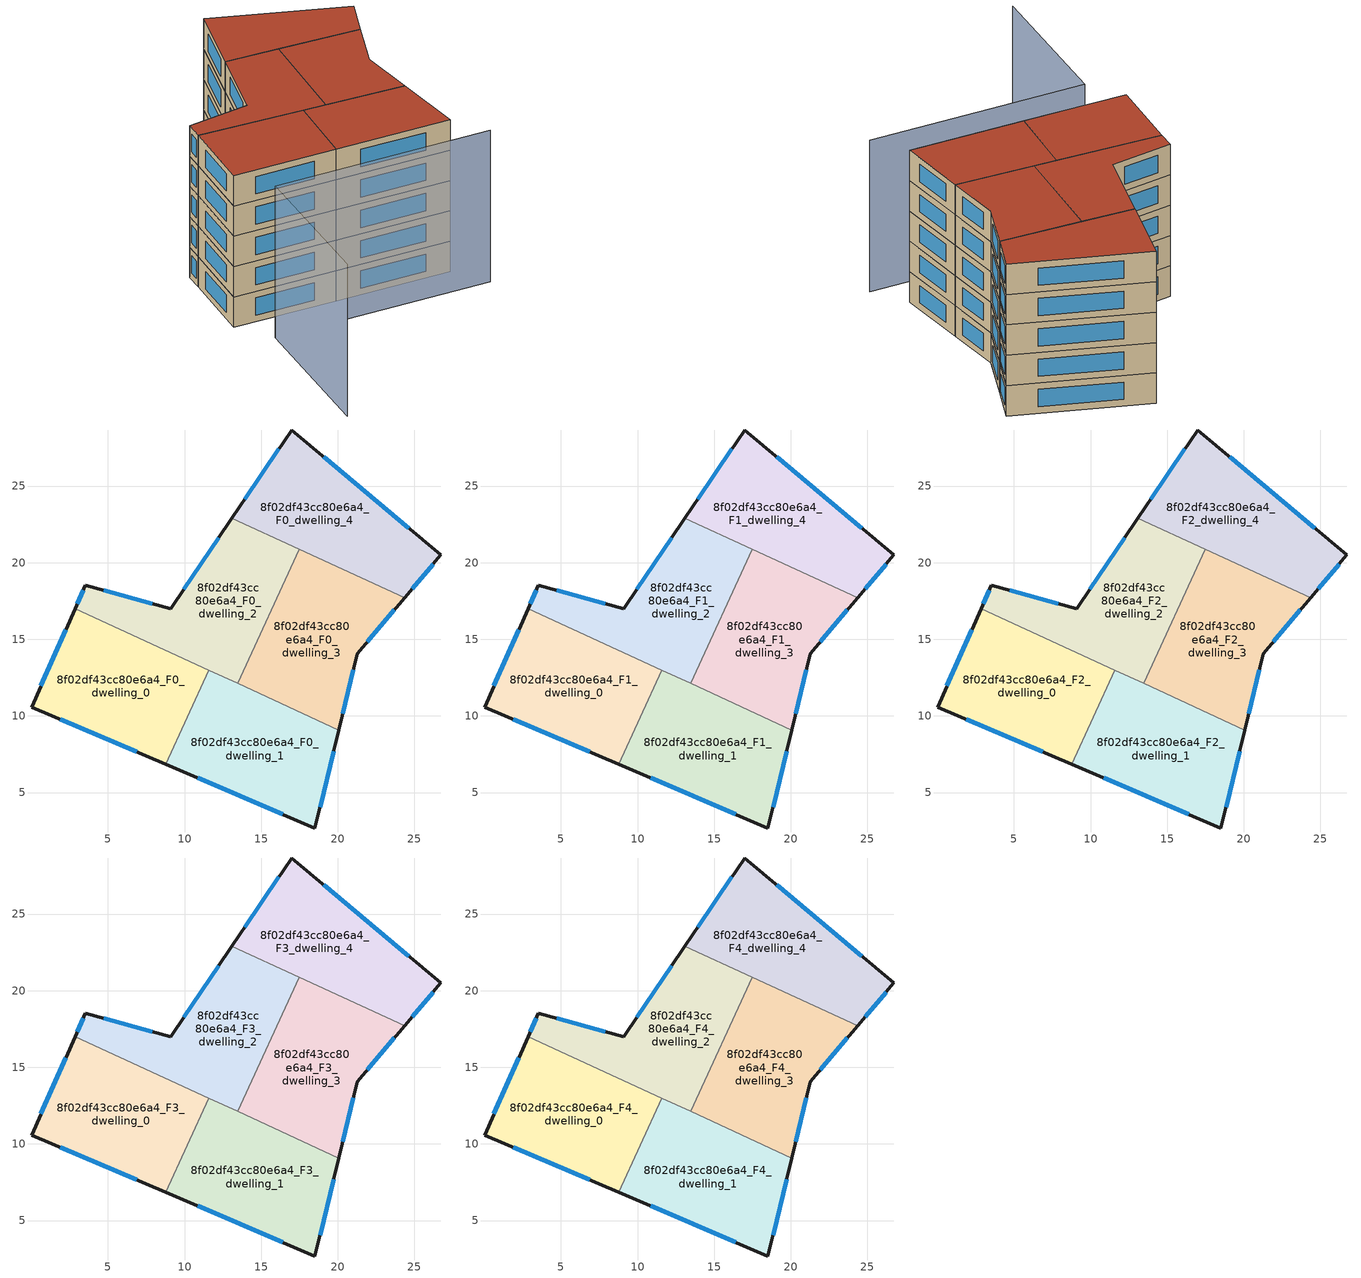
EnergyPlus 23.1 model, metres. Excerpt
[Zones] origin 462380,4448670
8f02df43cc80e6a4_F0_dwelling_0
 floor ground (EU_floor_Construction): 11.59,12.98 8.76,6.85 0.02,10.58 2.85,17.01 z0
 wall outside (EU_wall_Construction): 2.85,17.01 0.02,10.58 8.76,6.85 z0:3
 wall to 8f02df43cc80e6a4_F0_dwelling_1 (EU_wall_Construction): 8.76,6.85 11.59,12.98 z0:3
 wall to 8f02df43cc80e6a4_F0_dwelling_2 (EU_wall_Construction): 11.59,12.98 2.85,17.01 z0:3
 window (EU_Window_Construction): 1.89,9.78 6.89,7.65 / 2.25,15.63 0.62,11.96 z0.64:2.36
8f02df43cc80e6a4_F0_dwelling_1
 floor ground (EU_floor_Construction): 20.06,9.08 18.51,2.69 8.76,6.85 11.59,12.98 z0
 wall outside (EU_wall_Construction): 8.76,6.85 18.51,2.69 20.06,9.08 z0:3
 wall to 8f02df43cc80e6a4_F0_dwelling_3 (EU_wall_Construction): 20.06,9.08 13.46,12.12 z0:3
 wall to 8f02df43cc80e6a4_F0_dwelling_2 (EU_wall_Construction): 13.46,12.12 11.59,12.98 z0:3
 window (EU_Window_Construction): 10.85,5.96 16.42,3.58 / 18.84,4.06 19.73,7.71 z0.64:2.36
8f02df43cc80e6a4_F0_dwelling_2
 floor ground (EU_floor_Construction): 17.5,20.87 13.46,12.12 2.85,17.01 3.52,18.51 9.09,16.99 13.08,22.9 z0
 wall outside (EU_wall_Construction): 13.09,22.9 9.09,16.99 3.52,18.51 2.85,17.01 z0:3
 wall to 8f02df43cc80e6a4_F0_dwelling_4 (EU_wall_Construction): 17.5,20.87 13.09,22.9 z0:3
 wall to 8f02df43cc80e6a4_F0_dwelling_3 (EU_wall_Construction): 13.46,12.12 17.5,20.87 z0:3
 window (EU_Window_Construction): 7.89,17.31 4.71,18.19 / 12.23,21.63 9.94,18.25 / 3.38,18.19 3,17.33 z0.64:2.36
8f02df43cc80e6a4_F0_dwelling_3
 floor ground (EU_floor_Construction): 24.35,17.71 21.27,14.07 20.06,9.08 13.46,12.12 17.5,20.87 z0
 wall outside (EU_wall_Construction): 20.06,9.08 21.27,14.07 24.35,17.71 z0:3
 wall to 8f02df43cc80e6a4_F0_dwelling_4 (EU_wall_Construction): 24.35,17.71 17.5,20.87 z0:3
 window (EU_Window_Construction): 21.93,14.85 23.69,16.93 / 20.32,10.15 21.01,13 z0.64:2.36
8f02df43cc80e6a4_F0_dwelling_4
 floor ground (EU_floor_Construction): 26.73,20.5 24.35,17.71 13.08,22.9 16.98,28.66 z0
 wall outside (EU_wall_Construction): 24.35,17.71 26.73,20.5 16.98,28.66 13.09,22.9 z0:3
 window (EU_Window_Construction): 16.14,27.42 13.92,24.13 / 24.64,22.25 19.07,26.91 / 24.86,18.3 26.22,19.91 z0.64:2.36
8f02df43cc80e6a4_F1_dwelling_0
 floor to 8f02df43cc80e6a4_F0_dwelling_0 (EU_floor_Construction): 11.59,12.98 8.76,6.85 0.01,10.58 2.85,17.01 z3
 wall outside (EU_wall_Construction): 2.85,17.01 0.02,10.58 8.76,6.85 z3:6
 wall to 8f02df43cc80e6a4_F1_dwelling_1 (EU_wall_Construction): 8.76,6.85 11.59,12.98 z3:6
 wall to 8f02df43cc80e6a4_F1_dwelling_2 (EU_wall_Construction): 11.59,12.98 2.85,17.01 z3:6
 window (EU_Window_Construction): 1.89,9.78 6.89,7.65 / 2.25,15.63 0.62,11.96 z3.64:5.36
8f02df43cc80e6a4_F1_dwelling_1
 floor to 8f02df43cc80e6a4_F0_dwelling_1 (EU_floor_Construction): 20.06,9.08 18.51,2.69 8.76,6.85 11.59,12.98 z3
 wall outside (EU_wall_Construction): 8.76,6.85 18.51,2.69 20.06,9.08 z3:6
 wall to 8f02df43cc80e6a4_F1_dwelling_3 (EU_wall_Construction): 20.06,9.08 13.46,12.12 z3:6
 wall to 8f02df43cc80e6a4_F1_dwelling_2 (EU_wall_Construction): 13.46,12.12 11.59,12.98 z3:6
 window (EU_Window_Construction): 10.85,5.96 16.42,3.58 / 18.84,4.06 19.73,7.71 z3.64:5.36
8f02df43cc80e6a4_F1_dwelling_2
 floor to 8f02df43cc80e6a4_F0_dwelling_2 (EU_floor_Construction): 17.5,20.87 13.46,12.12 2.85,17.01 3.52,18.51 9.09,16.99 13.08,22.9 z3
 wall outside (EU_wall_Construction): 13.09,22.9 9.09,16.99 3.52,18.51 2.85,17.01 z3:6
 wall to 8f02df43cc80e6a4_F1_dwelling_4 (EU_wall_Construction): 17.5,20.87 13.09,22.9 z3:6
 wall to 8f02df43cc80e6a4_F1_dwelling_3 (EU_wall_Construction): 13.46,12.12 17.5,20.87 z3:6
 window (EU_Window_Construction): 7.89,17.31 4.71,18.19 / 12.23,21.63 9.94,18.25 / 3.38,18.19 3,17.33 z3.64:5.36
8f02df43cc80e6a4_F1_dwelling_3
 floor to 8f02df43cc80e6a4_F0_dwelling_3 (EU_floor_Construction): 24.35,17.71 21.27,14.07 20.06,9.08 13.46,12.12 17.5,20.87 z3
 wall outside (EU_wall_Construction): 20.06,9.08 21.27,14.07 24.35,17.71 z3:6
 wall to 8f02df43cc80e6a4_F1_dwelling_4 (EU_wall_Construction): 24.35,17.71 17.5,20.87 z3:6
 window (EU_Window_Construction): 21.93,14.85 23.69,16.93 / 20.32,10.15 21.01,13 z3.64:5.36
8f02df43cc80e6a4_F1_dwelling_4
 floor to 8f02df43cc80e6a4_F0_dwelling_4 (EU_floor_Construction): 26.73,20.5 24.35,17.71 13.08,22.9 16.98,28.66 z3
 wall outside (EU_wall_Construction): 24.35,17.71 26.73,20.5 16.98,28.66 13.09,22.9 z3:6
 window (EU_Window_Construction): 16.14,27.42 13.92,24.13 / 24.64,22.25 19.07,26.91 / 24.86,18.3 26.22,19.91 z3.64:5.36
8f02df43cc80e6a4_F2_dwelling_0
 floor to 8f02df43cc80e6a4_F1_dwelling_0 (EU_floor_Construction): 11.59,12.98 8.76,6.85 0.01,10.58 2.85,17.01 z6
 wall outside (EU_wall_Construction): 2.85,17.01 0.02,10.58 8.76,6.85 z6:9
 wall to 8f02df43cc80e6a4_F2_dwelling_1 (EU_wall_Construction): 8.76,6.85 11.59,12.98 z6:9
 wall to 8f02df43cc80e6a4_F2_dwelling_2 (EU_wall_Construction): 11.59,12.98 2.85,17.01 z6:9
 window (EU_Window_Construction): 1.89,9.78 6.89,7.65 / 2.25,15.63 0.62,11.96 z6.64:8.36
8f02df43cc80e6a4_F2_dwelling_1
 floor to 8f02df43cc80e6a4_F1_dwelling_1 (EU_floor_Construction): 20.06,9.08 18.51,2.69 8.76,6.85 11.59,12.98 z6
 wall outside (EU_wall_Construction): 8.76,6.85 18.51,2.69 20.06,9.08 z6:9
 wall to 8f02df43cc80e6a4_F2_dwelling_3 (EU_wall_Construction): 20.06,9.08 13.46,12.12 z6:9
 wall to 8f02df43cc80e6a4_F2_dwelling_2 (EU_wall_Construction): 13.46,12.12 11.59,12.98 z6:9
 window (EU_Window_Construction): 10.85,5.96 16.42,3.58 / 18.84,4.06 19.73,7.71 z6.64:8.36
8f02df43cc80e6a4_F2_dwelling_2
 floor to 8f02df43cc80e6a4_F1_dwelling_2 (EU_floor_Construction): 17.5,20.87 13.46,12.12 2.85,17.01 3.52,18.51 9.09,16.99 13.08,22.9 z6
 wall outside (EU_wall_Construction): 13.09,22.9 9.09,16.99 3.52,18.51 2.85,17.01 z6:9
 wall to 8f02df43cc80e6a4_F2_dwelling_4 (EU_wall_Construction): 17.5,20.87 13.09,22.9 z6:9
 wall to 8f02df43cc80e6a4_F2_dwelling_3 (EU_wall_Construction): 13.46,12.12 17.5,20.87 z6:9
 window (EU_Window_Construction): 7.89,17.31 4.71,18.19 / 12.23,21.63 9.94,18.25 / 3.38,18.19 3,17.33 z6.64:8.36
8f02df43cc80e6a4_F2_dwelling_3
 floor to 8f02df43cc80e6a4_F1_dwelling_3 (EU_floor_Construction): 24.35,17.71 21.27,14.07 20.06,9.08 13.46,12.12 17.5,20.87 z6
 wall outside (EU_wall_Construction): 20.06,9.08 21.27,14.07 24.35,17.71 z6:9
 wall to 8f02df43cc80e6a4_F2_dwelling_4 (EU_wall_Construction): 24.35,17.71 17.5,20.87 z6:9
 window (EU_Window_Construction): 21.93,14.85 23.69,16.93 / 20.32,10.15 21.01,13 z6.64:8.36
8f02df43cc80e6a4_F2_dwelling_4
 floor to 8f02df43cc80e6a4_F1_dwelling_4 (EU_floor_Construction): 26.73,20.5 24.35,17.71 13.08,22.9 16.98,28.66 z6
 wall outside (EU_wall_Construction): 24.35,17.71 26.73,20.5 16.98,28.66 13.09,22.9 z6:9
 window (EU_Window_Construction): 16.14,27.42 13.92,24.13 / 24.64,22.25 19.07,26.91 / 24.86,18.3 26.22,19.91 z6.64:8.36
8f02df43cc80e6a4_F3_dwelling_0
 floor to 8f02df43cc80e6a4_F2_dwelling_0 (EU_floor_Construction): 11.59,12.98 8.76,6.85 0.01,10.58 2.85,17.01 z9
 wall outside (EU_wall_Construction): 2.85,17.01 0.02,10.58 8.76,6.85 z9:12
 wall to 8f02df43cc80e6a4_F3_dwelling_1 (EU_wall_Construction): 8.76,6.85 11.59,12.98 z9:12
 wall to 8f02df43cc80e6a4_F3_dwelling_2 (EU_wall_Construction): 11.59,12.98 2.85,17.01 z9:12
 window (EU_Window_Construction): 1.89,9.78 6.89,7.65 / 2.25,15.63 0.62,11.96 z9.64:11.36
8f02df43cc80e6a4_F3_dwelling_1
 floor to 8f02df43cc80e6a4_F2_dwelling_1 (EU_floor_Construction): 20.06,9.08 18.51,2.69 8.76,6.85 11.59,12.98 z9
 wall outside (EU_wall_Construction): 8.76,6.85 18.51,2.69 20.06,9.08 z9:12
 wall to 8f02df43cc80e6a4_F3_dwelling_3 (EU_wall_Construction): 20.06,9.08 13.46,12.12 z9:12
 wall to 8f02df43cc80e6a4_F3_dwelling_2 (EU_wall_Construction): 13.46,12.12 11.59,12.98 z9:12
 window (EU_Window_Construction): 10.85,5.96 16.42,3.58 / 18.84,4.06 19.73,7.71 z9.64:11.36
8f02df43cc80e6a4_F3_dwelling_2
 floor to 8f02df43cc80e6a4_F2_dwelling_2 (EU_floor_Construction): 17.5,20.87 13.46,12.12 2.85,17.01 3.52,18.51 9.09,16.99 13.08,22.9 z9
 wall outside (EU_wall_Construction): 13.09,22.9 9.09,16.99 3.52,18.51 2.85,17.01 z9:12
 wall to 8f02df43cc80e6a4_F3_dwelling_4 (EU_wall_Construction): 17.5,20.87 13.09,22.9 z9:12
 wall to 8f02df43cc80e6a4_F3_dwelling_3 (EU_wall_Construction): 13.46,12.12 17.5,20.87 z9:12
 window (EU_Window_Construction): 7.89,17.31 4.71,18.19 / 12.23,21.63 9.94,18.25 / 3.38,18.19 3,17.33 z9.64:11.36
8f02df43cc80e6a4_F3_dwelling_3
 floor to 8f02df43cc80e6a4_F2_dwelling_3 (EU_floor_Construction): 24.35,17.71 21.27,14.07 20.06,9.08 13.46,12.12 17.5,20.87 z9
 wall outside (EU_wall_Construction): 20.06,9.08 21.27,14.07 24.35,17.71 z9:12
 wall to 8f02df43cc80e6a4_F3_dwelling_4 (EU_wall_Construction): 24.35,17.71 17.5,20.87 z9:12
 window (EU_Window_Construction): 21.93,14.85 23.69,16.93 / 20.32,10.15 21.01,13 z9.64:11.36
8f02df43cc80e6a4_F3_dwelling_4
 floor to 8f02df43cc80e6a4_F2_dwelling_4 (EU_floor_Construction): 26.73,20.5 24.35,17.71 13.08,22.9 16.98,28.66 z9
 wall outside (EU_wall_Construction): 24.35,17.71 26.73,20.5 16.98,28.66 13.09,22.9 z9:12
 window (EU_Window_Construction): 16.14,27.42 13.92,24.13 / 24.64,22.25 19.07,26.91 / 24.86,18.3 26.22,19.91 z9.64:11.36
8f02df43cc80e6a4_F4_dwelling_0
 floor to 8f02df43cc80e6a4_F3_dwelling_0 (EU_floor_Construction): 11.59,12.98 8.76,6.85 0.01,10.58 2.85,17.01 z12
 wall outside (EU_wall_Construction): 2.85,17.01 0.02,10.58 8.76,6.85 z12:15
 wall to 8f02df43cc80e6a4_F4_dwelling_1 (EU_wall_Construction): 8.76,6.85 11.59,12.98 z12:15
 wall to 8f02df43cc80e6a4_F4_dwelling_2 (EU_wall_Construction): 11.59,12.98 2.85,17.01 z12:15
 window (EU_Window_Construction): 1.89,9.78 6.89,7.65 / 2.25,15.63 0.62,11.96 z12.64:14.36
 roof outside (EU_roof_Construction): 8.76,6.85 11.59,12.98 2.85,17.01 0.02,10.58 z15
8f02df43cc80e6a4_F4_dwelling_1
 floor to 8f02df43cc80e6a4_F3_dwelling_1 (EU_floor_Construction): 20.06,9.08 18.51,2.69 8.76,6.85 11.59,12.98 z12
 wall outside (EU_wall_Construction): 8.76,6.85 18.51,2.69 20.06,9.08 z12:15
 wall to 8f02df43cc80e6a4_F4_dwelling_3 (EU_wall_Construction): 20.06,9.08 13.46,12.12 z12:15
 wall to 8f02df43cc80e6a4_F4_dwelling_2 (EU_wall_Construction): 13.46,12.12 11.59,12.98 z12:15
 window (EU_Window_Construction): 10.85,5.96 16.42,3.58 / 18.84,4.06 19.73,7.71 z12.64:14.36
 roof outside (EU_roof_Construction): 18.51,2.69 20.06,9.08 11.59,12.98 8.76,6.85 z15
8f02df43cc80e6a4_F4_dwelling_2
 floor to 8f02df43cc80e6a4_F3_dwelling_2 (EU_floor_Construction): 17.5,20.87 13.46,12.12 2.85,17.01 3.52,18.51 9.09,16.99 13.08,22.9 z12
 wall outside (EU_wall_Construction): 13.09,22.9 9.09,16.99 3.52,18.51 2.85,17.01 z12:15
 wall to 8f02df43cc80e6a4_F4_dwelling_4 (EU_wall_Construction): 17.5,20.87 13.09,22.9 z12:15
 wall to 8f02df43cc80e6a4_F4_dwelling_3 (EU_wall_Construction): 13.46,12.12 17.5,20.87 z12:15
 window (EU_Window_Construction): 7.89,17.31 4.71,18.19 / 12.23,21.63 9.94,18.25 / 3.38,18.19 3,17.33 z12.64:14.36
 roof outside (EU_roof_Construction): 13.46,12.12 17.5,20.87 13.08,22.9 9.09,16.99 3.52,18.51 2.85,17.01 z15
8f02df43cc80e6a4_F4_dwelling_3
 floor to 8f02df43cc80e6a4_F3_dwelling_3 (EU_floor_Construction): 24.35,17.71 21.27,14.07 20.06,9.08 13.46,12.12 17.5,20.87 z12
 wall outside (EU_wall_Construction): 20.06,9.08 21.27,14.07 24.35,17.71 z12:15
 wall to 8f02df43cc80e6a4_F4_dwelling_4 (EU_wall_Construction): 24.35,17.71 17.5,20.87 z12:15
 window (EU_Window_Construction): 21.93,14.85 23.69,16.93 / 20.32,10.15 21.01,13 z12.64:14.36
 roof outside (EU_roof_Construction): 20.06,9.08 21.27,14.07 24.35,17.71 17.5,20.87 13.46,12.12 z15
8f02df43cc80e6a4_F4_dwelling_4
 floor to 8f02df43cc80e6a4_F3_dwelling_4 (EU_floor_Construction): 26.73,20.5 24.35,17.71 13.08,22.9 16.98,28.66 z12
 wall outside (EU_wall_Construction): 24.35,17.71 26.73,20.5 16.98,28.66 13.09,22.9 z12:15
 window (EU_Window_Construction): 16.14,27.42 13.92,24.13 / 24.64,22.25 19.07,26.91 / 24.86,18.3 26.22,19.91 z12.64:14.36
 roof outside (EU_roof_Construction): 24.35,17.71 26.73,20.5 16.98,28.66 13.08,22.9 z15
shading: -4.28,-5.69 1.05,6.91 / 1.05,6.91 19.49,-0.89 z0:15
[Building]
EU S2 Campaign: North Axis=0; Terrain=City; Solar Distribution=FullExterior
[Site:Location]
Yerevan-Zvartnots.Intl.AP: Latitude=40.15; Longitude=44.383; Time Zone=4; Elevation=854
[SizingPeriod:WeatherFileDays]
AnnualSizingPeriod: Begin Month=1; Begin Day of Month=1; End Month=12; End Day of Month=31; Day of Week for Start Day=Monday; Use Weather File Daylight Saving Period=No; Use Weather File Rain and Snow Indicators=No
[MATERIAL]
EU_InternalMass_Material: Roughness=MediumRough; Thickness=0.1; Conductivity=1; Density=1800; Specific Heat=900; Thermal Absorptance=0.9; Solar Absorptance=0.7; Visible Absorptance=0.7
[MATERIAL:NOMASS] Roughness=MediumRough; Thermal Absorptance=0.9; Solar Absorptance=0.7; Visible Absorptance=0.7
Name | Thermal Resistance
EU_wall_NoMass | 1.05043
EU_roof_NoMass | 1.45357
EU_floor_NoMass | 0.478065
[WINDOWMATERIAL:SIMPLEGLAZINGSYSTEM]
EU_Window_SimpleGlazing: UFactor=2.5566; Solar Heat Gain Coefficient=0.75; Visible Transmittance=0.75
[CONSTRUCTION]
EU_wall_Construction: EU_wall_NoMass
EU_roof_Construction: EU_roof_NoMass
EU_floor_Construction: EU_floor_NoMass
EU_Window_Construction: EU_Window_SimpleGlazing
EU_InternalMass_Construction: EU_InternalMass_Material
[ZONE] Type=1; Multiplier=1; Ceiling Height=autocalculate; Floor Area=autocalculate; Part of Total Floor Area=Yes
Name | Volume
8f02df43cc80e6a4_F0_dwelling_0; 8f02df43cc80e6a4_F1_dwelling_0; 8f02df43cc80e6a4_F2_dwelling_0; 8f02df43cc80e6a4_F3_dwelling_0; 8f02df43cc80e6a4_F4_dwelling_0 | 197.608
8f02df43cc80e6a4_F0_dwelling_1 | 197.61
8f02df43cc80e6a4_F1_dwelling_1; 8f02df43cc80e6a4_F2_dwelling_1; 8f02df43cc80e6a4_F3_dwelling_1; 8f02df43cc80e6a4_F4_dwelling_1 | 197.609
8f02df43cc80e6a4_F0_dwelling_2; 8f02df43cc80e6a4_F1_dwelling_2; 8f02df43cc80e6a4_F2_dwelling_2; 8f02df43cc80e6a4_F3_dwelling_2; 8f02df43cc80e6a4_F4_dwelling_2 | 197.615
8f02df43cc80e6a4_F0_dwelling_3; 8f02df43cc80e6a4_F1_dwelling_3; 8f02df43cc80e6a4_F2_dwelling_3; 8f02df43cc80e6a4_F3_dwelling_3; 8f02df43cc80e6a4_F4_dwelling_3 | 197.595
8f02df43cc80e6a4_F0_dwelling_4; 8f02df43cc80e6a4_F1_dwelling_4; 8f02df43cc80e6a4_F2_dwelling_4; 8f02df43cc80e6a4_F3_dwelling_4; 8f02df43cc80e6a4_F4_dwelling_4 | 197.603
[INTERNALMASS] Construction=EU_InternalMass_Construction
Name | Zone or ZoneList | Surface Area
8f02df43cc80e6a4_F0_dwelling_0_EU_InternalMass | 8f02df43cc80e6a4_F0_dwelling_0 | 65.8705
8f02df43cc80e6a4_F0_dwelling_1_EU_InternalMass | 8f02df43cc80e6a4_F0_dwelling_1 | 65.8701
8f02df43cc80e6a4_F0_dwelling_2_EU_InternalMass | 8f02df43cc80e6a4_F0_dwelling_2 | 65.8727
8f02df43cc80e6a4_F0_dwelling_3_EU_InternalMass | 8f02df43cc80e6a4_F0_dwelling_3 | 65.8646
8f02df43cc80e6a4_F0_dwelling_4_EU_InternalMass | 8f02df43cc80e6a4_F0_dwelling_4 | 65.8678
8f02df43cc80e6a4_F1_dwelling_0_EU_InternalMass | 8f02df43cc80e6a4_F1_dwelling_0 | 65.8705
8f02df43cc80e6a4_F1_dwelling_1_EU_InternalMass | 8f02df43cc80e6a4_F1_dwelling_1 | 65.8701
8f02df43cc80e6a4_F1_dwelling_2_EU_InternalMass | 8f02df43cc80e6a4_F1_dwelling_2 | 65.8727
8f02df43cc80e6a4_F1_dwelling_3_EU_InternalMass | 8f02df43cc80e6a4_F1_dwelling_3 | 65.8646
8f02df43cc80e6a4_F1_dwelling_4_EU_InternalMass | 8f02df43cc80e6a4_F1_dwelling_4 | 65.8678
8f02df43cc80e6a4_F2_dwelling_0_EU_InternalMass | 8f02df43cc80e6a4_F2_dwelling_0 | 65.8705
8f02df43cc80e6a4_F2_dwelling_1_EU_InternalMass | 8f02df43cc80e6a4_F2_dwelling_1 | 65.8701
8f02df43cc80e6a4_F2_dwelling_2_EU_InternalMass | 8f02df43cc80e6a4_F2_dwelling_2 | 65.8727
8f02df43cc80e6a4_F2_dwelling_3_EU_InternalMass | 8f02df43cc80e6a4_F2_dwelling_3 | 65.8646
8f02df43cc80e6a4_F2_dwelling_4_EU_InternalMass | 8f02df43cc80e6a4_F2_dwelling_4 | 65.8678
8f02df43cc80e6a4_F3_dwelling_0_EU_InternalMass | 8f02df43cc80e6a4_F3_dwelling_0 | 65.8705
8f02df43cc80e6a4_F3_dwelling_1_EU_InternalMass | 8f02df43cc80e6a4_F3_dwelling_1 | 65.8701
8f02df43cc80e6a4_F3_dwelling_2_EU_InternalMass | 8f02df43cc80e6a4_F3_dwelling_2 | 65.8727
8f02df43cc80e6a4_F3_dwelling_3_EU_InternalMass | 8f02df43cc80e6a4_F3_dwelling_3 | 65.8646
8f02df43cc80e6a4_F3_dwelling_4_EU_InternalMass | 8f02df43cc80e6a4_F3_dwelling_4 | 65.8678
8f02df43cc80e6a4_F4_dwelling_0_EU_InternalMass | 8f02df43cc80e6a4_F4_dwelling_0 | 65.8705
8f02df43cc80e6a4_F4_dwelling_1_EU_InternalMass | 8f02df43cc80e6a4_F4_dwelling_1 | 65.8701
8f02df43cc80e6a4_F4_dwelling_2_EU_InternalMass | 8f02df43cc80e6a4_F4_dwelling_2 | 65.8727
8f02df43cc80e6a4_F4_dwelling_3_EU_InternalMass | 8f02df43cc80e6a4_F4_dwelling_3 | 65.8646
8f02df43cc80e6a4_F4_dwelling_4_EU_InternalMass | 8f02df43cc80e6a4_F4_dwelling_4 | 65.8678
[OTHEREQUIPMENT] Fuel Type=Electricity; Design Level Calculation Method=Watts/Area; Power per Zone Floor Area=1; Fraction Latent=0; Fraction Radiant=0; Fraction Lost=0; Carbon Dioxide Generation Rate=0; EndUse Subcategory=EU_Step8_InternalGains
Name | Zone or ZoneList or Space or SpaceList | Schedule
EU_Step8_InternalGain_8f02df43cc80e6a4_F0_dwelling_0_f000 | 8f02df43cc80e6a4_F0_dwelling_0 | EU_Step8_GainSchedule_8f02df43cc80e6a4_F0_dwelling_0_f000
EU_Step8_InternalGain_8f02df43cc80e6a4_F0_dwelling_1_f000 | 8f02df43cc80e6a4_F0_dwelling_1 | EU_Step8_GainSchedule_8f02df43cc80e6a4_F0_dwelling_1_f000
EU_Step8_InternalGain_8f02df43cc80e6a4_F0_dwelling_2_f000 | 8f02df43cc80e6a4_F0_dwelling_2 | EU_Step8_GainSchedule_8f02df43cc80e6a4_F0_dwelling_2_f000
EU_Step8_InternalGain_8f02df43cc80e6a4_F0_dwelling_3_f000 | 8f02df43cc80e6a4_F0_dwelling_3 | EU_Step8_GainSchedule_8f02df43cc80e6a4_F0_dwelling_3_f000
EU_Step8_InternalGain_8f02df43cc80e6a4_F0_dwelling_4_f000 | 8f02df43cc80e6a4_F0_dwelling_4 | EU_Step8_GainSchedule_8f02df43cc80e6a4_F0_dwelling_4_f000
EU_Step8_InternalGain_8f02df43cc80e6a4_F1_dwelling_0_f000 | 8f02df43cc80e6a4_F1_dwelling_0 | EU_Step8_GainSchedule_8f02df43cc80e6a4_F1_dwelling_0_f000
EU_Step8_InternalGain_8f02df43cc80e6a4_F1_dwelling_1_f000 | 8f02df43cc80e6a4_F1_dwelling_1 | EU_Step8_GainSchedule_8f02df43cc80e6a4_F1_dwelling_1_f000
EU_Step8_InternalGain_8f02df43cc80e6a4_F1_dwelling_2_f000 | 8f02df43cc80e6a4_F1_dwelling_2 | EU_Step8_GainSchedule_8f02df43cc80e6a4_F1_dwelling_2_f000
EU_Step8_InternalGain_8f02df43cc80e6a4_F1_dwelling_3_f000 | 8f02df43cc80e6a4_F1_dwelling_3 | EU_Step8_GainSchedule_8f02df43cc80e6a4_F1_dwelling_3_f000
EU_Step8_InternalGain_8f02df43cc80e6a4_F1_dwelling_4_f000 | 8f02df43cc80e6a4_F1_dwelling_4 | EU_Step8_GainSchedule_8f02df43cc80e6a4_F1_dwelling_4_f000
EU_Step8_InternalGain_8f02df43cc80e6a4_F2_dwelling_0_f000 | 8f02df43cc80e6a4_F2_dwelling_0 | EU_Step8_GainSchedule_8f02df43cc80e6a4_F2_dwelling_0_f000
EU_Step8_InternalGain_8f02df43cc80e6a4_F2_dwelling_1_f000 | 8f02df43cc80e6a4_F2_dwelling_1 | EU_Step8_GainSchedule_8f02df43cc80e6a4_F2_dwelling_1_f000
EU_Step8_InternalGain_8f02df43cc80e6a4_F2_dwelling_2_f000 | 8f02df43cc80e6a4_F2_dwelling_2 | EU_Step8_GainSchedule_8f02df43cc80e6a4_F2_dwelling_2_f000
EU_Step8_InternalGain_8f02df43cc80e6a4_F2_dwelling_3_f000 | 8f02df43cc80e6a4_F2_dwelling_3 | EU_Step8_GainSchedule_8f02df43cc80e6a4_F2_dwelling_3_f000
EU_Step8_InternalGain_8f02df43cc80e6a4_F2_dwelling_4_f000 | 8f02df43cc80e6a4_F2_dwelling_4 | EU_Step8_GainSchedule_8f02df43cc80e6a4_F2_dwelling_4_f000
EU_Step8_InternalGain_8f02df43cc80e6a4_F3_dwelling_0_f000 | 8f02df43cc80e6a4_F3_dwelling_0 | EU_Step8_GainSchedule_8f02df43cc80e6a4_F3_dwelling_0_f000
EU_Step8_InternalGain_8f02df43cc80e6a4_F3_dwelling_1_f000 | 8f02df43cc80e6a4_F3_dwelling_1 | EU_Step8_GainSchedule_8f02df43cc80e6a4_F3_dwelling_1_f000
EU_Step8_InternalGain_8f02df43cc80e6a4_F3_dwelling_2_f000 | 8f02df43cc80e6a4_F3_dwelling_2 | EU_Step8_GainSchedule_8f02df43cc80e6a4_F3_dwelling_2_f000
EU_Step8_InternalGain_8f02df43cc80e6a4_F3_dwelling_3_f000 | 8f02df43cc80e6a4_F3_dwelling_3 | EU_Step8_GainSchedule_8f02df43cc80e6a4_F3_dwelling_3_f000
EU_Step8_InternalGain_8f02df43cc80e6a4_F3_dwelling_4_f000 | 8f02df43cc80e6a4_F3_dwelling_4 | EU_Step8_GainSchedule_8f02df43cc80e6a4_F3_dwelling_4_f000
EU_Step8_InternalGain_8f02df43cc80e6a4_F4_dwelling_0_f000 | 8f02df43cc80e6a4_F4_dwelling_0 | EU_Step8_GainSchedule_8f02df43cc80e6a4_F4_dwelling_0_f000
EU_Step8_InternalGain_8f02df43cc80e6a4_F4_dwelling_1_f000 | 8f02df43cc80e6a4_F4_dwelling_1 | EU_Step8_GainSchedule_8f02df43cc80e6a4_F4_dwelling_1_f000
EU_Step8_InternalGain_8f02df43cc80e6a4_F4_dwelling_2_f000 | 8f02df43cc80e6a4_F4_dwelling_2 | EU_Step8_GainSchedule_8f02df43cc80e6a4_F4_dwelling_2_f000
EU_Step8_InternalGain_8f02df43cc80e6a4_F4_dwelling_3_f000 | 8f02df43cc80e6a4_F4_dwelling_3 | EU_Step8_GainSchedule_8f02df43cc80e6a4_F4_dwelling_3_f000
EU_Step8_InternalGain_8f02df43cc80e6a4_F4_dwelling_4_f000 | 8f02df43cc80e6a4_F4_dwelling_4 | EU_Step8_GainSchedule_8f02df43cc80e6a4_F4_dwelling_4_f000
[ZONEVENTILATION:DESIGNFLOWRATE] Schedule=EU_AlwaysOn; Design Flow Rate Calculation Method=AirChanges/Hour; Air Changes per Hour=0.557805; Ventilation Type=Natural; Fan Pressure Rise=0; Fan Total Efficiency=1; Constant Term Coefficient=1; Temperature Term Coefficient=0; Velocity Term Coefficient=0; Velocity Squared Term Coefficient=0; Minimum Indoor Temperature=-100; Maximum Indoor Temperature=100; Delta Temperature=-100; Minimum Outdoor Temperature=-100; Maximum Outdoor Temperature=100; Maximum Wind Speed=40
Name | Zone or ZoneList or Space or SpaceList
EU_ConstantAir_8f02df43cc80e6a4_F0_dwelling_0 | 8f02df43cc80e6a4_F0_dwelling_0
EU_ConstantAir_8f02df43cc80e6a4_F0_dwelling_1 | 8f02df43cc80e6a4_F0_dwelling_1
EU_ConstantAir_8f02df43cc80e6a4_F0_dwelling_2 | 8f02df43cc80e6a4_F0_dwelling_2
EU_ConstantAir_8f02df43cc80e6a4_F0_dwelling_3 | 8f02df43cc80e6a4_F0_dwelling_3
EU_ConstantAir_8f02df43cc80e6a4_F0_dwelling_4 | 8f02df43cc80e6a4_F0_dwelling_4
EU_ConstantAir_8f02df43cc80e6a4_F1_dwelling_0 | 8f02df43cc80e6a4_F1_dwelling_0
EU_ConstantAir_8f02df43cc80e6a4_F1_dwelling_1 | 8f02df43cc80e6a4_F1_dwelling_1
EU_ConstantAir_8f02df43cc80e6a4_F1_dwelling_2 | 8f02df43cc80e6a4_F1_dwelling_2
EU_ConstantAir_8f02df43cc80e6a4_F1_dwelling_3 | 8f02df43cc80e6a4_F1_dwelling_3
EU_ConstantAir_8f02df43cc80e6a4_F1_dwelling_4 | 8f02df43cc80e6a4_F1_dwelling_4
EU_ConstantAir_8f02df43cc80e6a4_F2_dwelling_0 | 8f02df43cc80e6a4_F2_dwelling_0
EU_ConstantAir_8f02df43cc80e6a4_F2_dwelling_1 | 8f02df43cc80e6a4_F2_dwelling_1
EU_ConstantAir_8f02df43cc80e6a4_F2_dwelling_2 | 8f02df43cc80e6a4_F2_dwelling_2
EU_ConstantAir_8f02df43cc80e6a4_F2_dwelling_3 | 8f02df43cc80e6a4_F2_dwelling_3
EU_ConstantAir_8f02df43cc80e6a4_F2_dwelling_4 | 8f02df43cc80e6a4_F2_dwelling_4
EU_ConstantAir_8f02df43cc80e6a4_F3_dwelling_0 | 8f02df43cc80e6a4_F3_dwelling_0
EU_ConstantAir_8f02df43cc80e6a4_F3_dwelling_1 | 8f02df43cc80e6a4_F3_dwelling_1
EU_ConstantAir_8f02df43cc80e6a4_F3_dwelling_2 | 8f02df43cc80e6a4_F3_dwelling_2
EU_ConstantAir_8f02df43cc80e6a4_F3_dwelling_3 | 8f02df43cc80e6a4_F3_dwelling_3
EU_ConstantAir_8f02df43cc80e6a4_F3_dwelling_4 | 8f02df43cc80e6a4_F3_dwelling_4
EU_ConstantAir_8f02df43cc80e6a4_F4_dwelling_0 | 8f02df43cc80e6a4_F4_dwelling_0
EU_ConstantAir_8f02df43cc80e6a4_F4_dwelling_1 | 8f02df43cc80e6a4_F4_dwelling_1
EU_ConstantAir_8f02df43cc80e6a4_F4_dwelling_2 | 8f02df43cc80e6a4_F4_dwelling_2
EU_ConstantAir_8f02df43cc80e6a4_F4_dwelling_3 | 8f02df43cc80e6a4_F4_dwelling_3
EU_ConstantAir_8f02df43cc80e6a4_F4_dwelling_4 | 8f02df43cc80e6a4_F4_dwelling_4
[HVACTEMPLATE:THERMOSTAT] Constant Heating Setpoint=20; Constant Cooling Setpoint=50
EU_HeatOnly_8f02df43cc80e6a4_F0_dwelling_0; EU_HeatOnly_8f02df43cc80e6a4_F0_dwelling_1; EU_HeatOnly_8f02df43cc80e6a4_F0_dwelling_2; EU_HeatOnly_8f02df43cc80e6a4_F0_dwelling_3; EU_HeatOnly_8f02df43cc80e6a4_F0_dwelling_4; EU_HeatOnly_8f02df43cc80e6a4_F1_dwelling_0; EU_HeatOnly_8f02df43cc80e6a4_F1_dwelling_1; EU_HeatOnly_8f02df43cc80e6a4_F1_dwelling_2; EU_HeatOnly_8f02df43cc80e6a4_F1_dwelling_3; EU_HeatOnly_8f02df43cc80e6a4_F1_dwelling_4; EU_HeatOnly_8f02df43cc80e6a4_F2_dwelling_0; EU_HeatOnly_8f02df43cc80e6a4_F2_dwelling_1; EU_HeatOnly_8f02df43cc80e6a4_F2_dwelling_2; EU_HeatOnly_8f02df43cc80e6a4_F2_dwelling_3; EU_HeatOnly_8f02df43cc80e6a4_F2_dwelling_4; EU_HeatOnly_8f02df43cc80e6a4_F3_dwelling_0; EU_HeatOnly_8f02df43cc80e6a4_F3_dwelling_1; EU_HeatOnly_8f02df43cc80e6a4_F3_dwelling_2; EU_HeatOnly_8f02df43cc80e6a4_F3_dwelling_3; EU_HeatOnly_8f02df43cc80e6a4_F3_dwelling_4; EU_HeatOnly_8f02df43cc80e6a4_F4_dwelling_0; EU_HeatOnly_8f02df43cc80e6a4_F4_dwelling_1; EU_HeatOnly_8f02df43cc80e6a4_F4_dwelling_2; EU_HeatOnly_8f02df43cc80e6a4_F4_dwelling_3; EU_HeatOnly_8f02df43cc80e6a4_F4_dwelling_4
[HVACTEMPLATE:ZONE:IDEALLOADSAIRSYSTEM] System Availability Schedule=EU_AlwaysOn; Maximum Heating Supply Air Temperature=50; Minimum Cooling Supply Air Temperature=13; Maximum Heating Supply Air Humidity Ratio=0.0156; Minimum Cooling Supply Air Humidity Ratio=0.0077; Heating Limit=NoLimit; Cooling Limit=NoLimit; Heating Availability Schedule=EU_AlwaysOn; Cooling Availability Schedule=EU_CoolingOff; Dehumidification Control Type=ConstantSensibleHeatRatio; Cooling Sensible Heat Ratio=0.7; Dehumidification Setpoint=60; Humidification Control Type=None; Humidification Setpoint=30; Outdoor Air Method=None; Outdoor Air Flow Rate per Person=0.00944; Outdoor Air Flow Rate per Zone Floor Area=0; Outdoor Air Flow Rate per Zone=0; Demand Controlled Ventilation Type=None; Outdoor Air Economizer Type=NoEconomizer; Heat Recovery Type=None; Sensible Heat Recovery Effectiveness=0.7; Latent Heat Recovery Effectiveness=0.65
Name | Template Thermostat
8f02df43cc80e6a4_F0_dwelling_0 | EU_HeatOnly_8f02df43cc80e6a4_F0_dwelling_0
8f02df43cc80e6a4_F0_dwelling_1 | EU_HeatOnly_8f02df43cc80e6a4_F0_dwelling_1
8f02df43cc80e6a4_F0_dwelling_2 | EU_HeatOnly_8f02df43cc80e6a4_F0_dwelling_2
8f02df43cc80e6a4_F0_dwelling_3 | EU_HeatOnly_8f02df43cc80e6a4_F0_dwelling_3
8f02df43cc80e6a4_F0_dwelling_4 | EU_HeatOnly_8f02df43cc80e6a4_F0_dwelling_4
8f02df43cc80e6a4_F1_dwelling_0 | EU_HeatOnly_8f02df43cc80e6a4_F1_dwelling_0
8f02df43cc80e6a4_F1_dwelling_1 | EU_HeatOnly_8f02df43cc80e6a4_F1_dwelling_1
8f02df43cc80e6a4_F1_dwelling_2 | EU_HeatOnly_8f02df43cc80e6a4_F1_dwelling_2
8f02df43cc80e6a4_F1_dwelling_3 | EU_HeatOnly_8f02df43cc80e6a4_F1_dwelling_3
8f02df43cc80e6a4_F1_dwelling_4 | EU_HeatOnly_8f02df43cc80e6a4_F1_dwelling_4
8f02df43cc80e6a4_F2_dwelling_0 | EU_HeatOnly_8f02df43cc80e6a4_F2_dwelling_0
8f02df43cc80e6a4_F2_dwelling_1 | EU_HeatOnly_8f02df43cc80e6a4_F2_dwelling_1
8f02df43cc80e6a4_F2_dwelling_2 | EU_HeatOnly_8f02df43cc80e6a4_F2_dwelling_2
8f02df43cc80e6a4_F2_dwelling_3 | EU_HeatOnly_8f02df43cc80e6a4_F2_dwelling_3
8f02df43cc80e6a4_F2_dwelling_4 | EU_HeatOnly_8f02df43cc80e6a4_F2_dwelling_4
8f02df43cc80e6a4_F3_dwelling_0 | EU_HeatOnly_8f02df43cc80e6a4_F3_dwelling_0
8f02df43cc80e6a4_F3_dwelling_1 | EU_HeatOnly_8f02df43cc80e6a4_F3_dwelling_1
8f02df43cc80e6a4_F3_dwelling_2 | EU_HeatOnly_8f02df43cc80e6a4_F3_dwelling_2
8f02df43cc80e6a4_F3_dwelling_3 | EU_HeatOnly_8f02df43cc80e6a4_F3_dwelling_3
8f02df43cc80e6a4_F3_dwelling_4 | EU_HeatOnly_8f02df43cc80e6a4_F3_dwelling_4
8f02df43cc80e6a4_F4_dwelling_0 | EU_HeatOnly_8f02df43cc80e6a4_F4_dwelling_0
8f02df43cc80e6a4_F4_dwelling_1 | EU_HeatOnly_8f02df43cc80e6a4_F4_dwelling_1
8f02df43cc80e6a4_F4_dwelling_2 | EU_HeatOnly_8f02df43cc80e6a4_F4_dwelling_2
8f02df43cc80e6a4_F4_dwelling_3 | EU_HeatOnly_8f02df43cc80e6a4_F4_dwelling_3
8f02df43cc80e6a4_F4_dwelling_4 | EU_HeatOnly_8f02df43cc80e6a4_F4_dwelling_4
[SIZING:ZONE] Zone Cooling Design Supply Air Temperature Input Method=SupplyAirTemperature; Zone Cooling Design Supply Air Temperature=13; Zone Heating Design Supply Air Temperature Input Method=SupplyAirTemperature; Zone Heating Design Supply Air Temperature=50; Zone Cooling Design Supply Air Humidity Ratio=0.008; Zone Heating Design Supply Air Humidity Ratio=0.008; Cooling Design Air Flow Method=DesignDay; Cooling Design Air Flow Rate=0; Cooling Minimum Air Flow per Zone Floor Area=0.000762; Cooling Minimum Air Flow=0; Cooling Minimum Air Flow Fraction=0.2; Heating Design Air Flow Method=DesignDay; Heating Design Air Flow Rate=0; Heating Maximum Air Flow per Zone Floor Area=0.002032; Heating Maximum Air Flow=0.141576; Heating Maximum Air Flow Fraction=0.3; Account for Dedicated Outdoor Air System=No; Dedicated Outdoor Air System Control Strategy=NeutralSupplyAir; Dedicated Outdoor Air Low Setpoint Temperature for Design=autosize; Dedicated Outdoor Air High Setpoint Temperature for Design=autosize; Zone Load Sizing Method=Sensible Load Only No Latent Load; Zone Latent Cooling Design Supply Air Humidity Ratio Input Method=HumidityRatioDifference; Zone Cooling Design Supply Air Humidity Ratio Difference=0.005; Zone Latent Heating Design Supply Air Humidity Ratio Input Method=HumidityRatioDifference; Zone Humidification Design Supply Air Humidity Ratio Difference=0.005
8f02df43cc80e6a4_F0_dwelling_0; 8f02df43cc80e6a4_F0_dwelling_1; 8f02df43cc80e6a4_F0_dwelling_2; 8f02df43cc80e6a4_F0_dwelling_3; 8f02df43cc80e6a4_F0_dwelling_4; 8f02df43cc80e6a4_F1_dwelling_0; 8f02df43cc80e6a4_F1_dwelling_1; 8f02df43cc80e6a4_F1_dwelling_2; 8f02df43cc80e6a4_F1_dwelling_3; 8f02df43cc80e6a4_F1_dwelling_4; 8f02df43cc80e6a4_F2_dwelling_0; 8f02df43cc80e6a4_F2_dwelling_1; 8f02df43cc80e6a4_F2_dwelling_2; 8f02df43cc80e6a4_F2_dwelling_3; 8f02df43cc80e6a4_F2_dwelling_4; 8f02df43cc80e6a4_F3_dwelling_0; 8f02df43cc80e6a4_F3_dwelling_1; 8f02df43cc80e6a4_F3_dwelling_2; 8f02df43cc80e6a4_F3_dwelling_3; 8f02df43cc80e6a4_F3_dwelling_4; 8f02df43cc80e6a4_F4_dwelling_0; 8f02df43cc80e6a4_F4_dwelling_1; 8f02df43cc80e6a4_F4_dwelling_2; 8f02df43cc80e6a4_F4_dwelling_3; 8f02df43cc80e6a4_F4_dwelling_4
[SCHEDULE:CONSTANT]
Name | Hourly Value
EU_AlwaysOn | 1
EU_CoolingOff | 0
[SCHEDULE:FILE] Column Number=1; Rows to Skip at Top=0; Number of Hours of Data=8760; Column Separator=Comma; Interpolate to Timestep=No; Minutes per Item=60; Adjust Schedule for Daylight Savings=Yes
Name | File
EU_Step8_GainSchedule_8f02df43cc80e6a4_F0_dwelling_0_f000 | ../../schedules/8f02df43cc80e6a4/8f02df43cc80e6a4_F0_dwelling_0_f000_gain.csv
EU_Step8_GainSchedule_8f02df43cc80e6a4_F0_dwelling_1_f000 | ../../schedules/8f02df43cc80e6a4/8f02df43cc80e6a4_F0_dwelling_1_f000_gain.csv
EU_Step8_GainSchedule_8f02df43cc80e6a4_F0_dwelling_2_f000 | ../../schedules/8f02df43cc80e6a4/8f02df43cc80e6a4_F0_dwelling_2_f000_gain.csv
EU_Step8_GainSchedule_8f02df43cc80e6a4_F0_dwelling_3_f000 | ../../schedules/8f02df43cc80e6a4/8f02df43cc80e6a4_F0_dwelling_3_f000_gain.csv
EU_Step8_GainSchedule_8f02df43cc80e6a4_F0_dwelling_4_f000 | ../../schedules/8f02df43cc80e6a4/8f02df43cc80e6a4_F0_dwelling_4_f000_gain.csv
EU_Step8_GainSchedule_8f02df43cc80e6a4_F1_dwelling_0_f000 | ../../schedules/8f02df43cc80e6a4/8f02df43cc80e6a4_F1_dwelling_0_f000_gain.csv
EU_Step8_GainSchedule_8f02df43cc80e6a4_F1_dwelling_1_f000 | ../../schedules/8f02df43cc80e6a4/8f02df43cc80e6a4_F1_dwelling_1_f000_gain.csv
EU_Step8_GainSchedule_8f02df43cc80e6a4_F1_dwelling_2_f000 | ../../schedules/8f02df43cc80e6a4/8f02df43cc80e6a4_F1_dwelling_2_f000_gain.csv
EU_Step8_GainSchedule_8f02df43cc80e6a4_F1_dwelling_3_f000 | ../../schedules/8f02df43cc80e6a4/8f02df43cc80e6a4_F1_dwelling_3_f000_gain.csv
EU_Step8_GainSchedule_8f02df43cc80e6a4_F1_dwelling_4_f000 | ../../schedules/8f02df43cc80e6a4/8f02df43cc80e6a4_F1_dwelling_4_f000_gain.csv
EU_Step8_GainSchedule_8f02df43cc80e6a4_F2_dwelling_0_f000 | ../../schedules/8f02df43cc80e6a4/8f02df43cc80e6a4_F2_dwelling_0_f000_gain.csv
EU_Step8_GainSchedule_8f02df43cc80e6a4_F2_dwelling_1_f000 | ../../schedules/8f02df43cc80e6a4/8f02df43cc80e6a4_F2_dwelling_1_f000_gain.csv
EU_Step8_GainSchedule_8f02df43cc80e6a4_F2_dwelling_2_f000 | ../../schedules/8f02df43cc80e6a4/8f02df43cc80e6a4_F2_dwelling_2_f000_gain.csv
EU_Step8_GainSchedule_8f02df43cc80e6a4_F2_dwelling_3_f000 | ../../schedules/8f02df43cc80e6a4/8f02df43cc80e6a4_F2_dwelling_3_f000_gain.csv
EU_Step8_GainSchedule_8f02df43cc80e6a4_F2_dwelling_4_f000 | ../../schedules/8f02df43cc80e6a4/8f02df43cc80e6a4_F2_dwelling_4_f000_gain.csv
EU_Step8_GainSchedule_8f02df43cc80e6a4_F3_dwelling_0_f000 | ../../schedules/8f02df43cc80e6a4/8f02df43cc80e6a4_F3_dwelling_0_f000_gain.csv
EU_Step8_GainSchedule_8f02df43cc80e6a4_F3_dwelling_1_f000 | ../../schedules/8f02df43cc80e6a4/8f02df43cc80e6a4_F3_dwelling_1_f000_gain.csv
EU_Step8_GainSchedule_8f02df43cc80e6a4_F3_dwelling_2_f000 | ../../schedules/8f02df43cc80e6a4/8f02df43cc80e6a4_F3_dwelling_2_f000_gain.csv
EU_Step8_GainSchedule_8f02df43cc80e6a4_F3_dwelling_3_f000 | ../../schedules/8f02df43cc80e6a4/8f02df43cc80e6a4_F3_dwelling_3_f000_gain.csv
EU_Step8_GainSchedule_8f02df43cc80e6a4_F3_dwelling_4_f000 | ../../schedules/8f02df43cc80e6a4/8f02df43cc80e6a4_F3_dwelling_4_f000_gain.csv
EU_Step8_GainSchedule_8f02df43cc80e6a4_F4_dwelling_0_f000 | ../../schedules/8f02df43cc80e6a4/8f02df43cc80e6a4_F4_dwelling_0_f000_gain.csv
EU_Step8_GainSchedule_8f02df43cc80e6a4_F4_dwelling_1_f000 | ../../schedules/8f02df43cc80e6a4/8f02df43cc80e6a4_F4_dwelling_1_f000_gain.csv
EU_Step8_GainSchedule_8f02df43cc80e6a4_F4_dwelling_2_f000 | ../../schedules/8f02df43cc80e6a4/8f02df43cc80e6a4_F4_dwelling_2_f000_gain.csv
EU_Step8_GainSchedule_8f02df43cc80e6a4_F4_dwelling_3_f000 | ../../schedules/8f02df43cc80e6a4/8f02df43cc80e6a4_F4_dwelling_3_f000_gain.csv
EU_Step8_GainSchedule_8f02df43cc80e6a4_F4_dwelling_4_f000 | ../../schedules/8f02df43cc80e6a4/8f02df43cc80e6a4_F4_dwelling_4_f000_gain.csv
